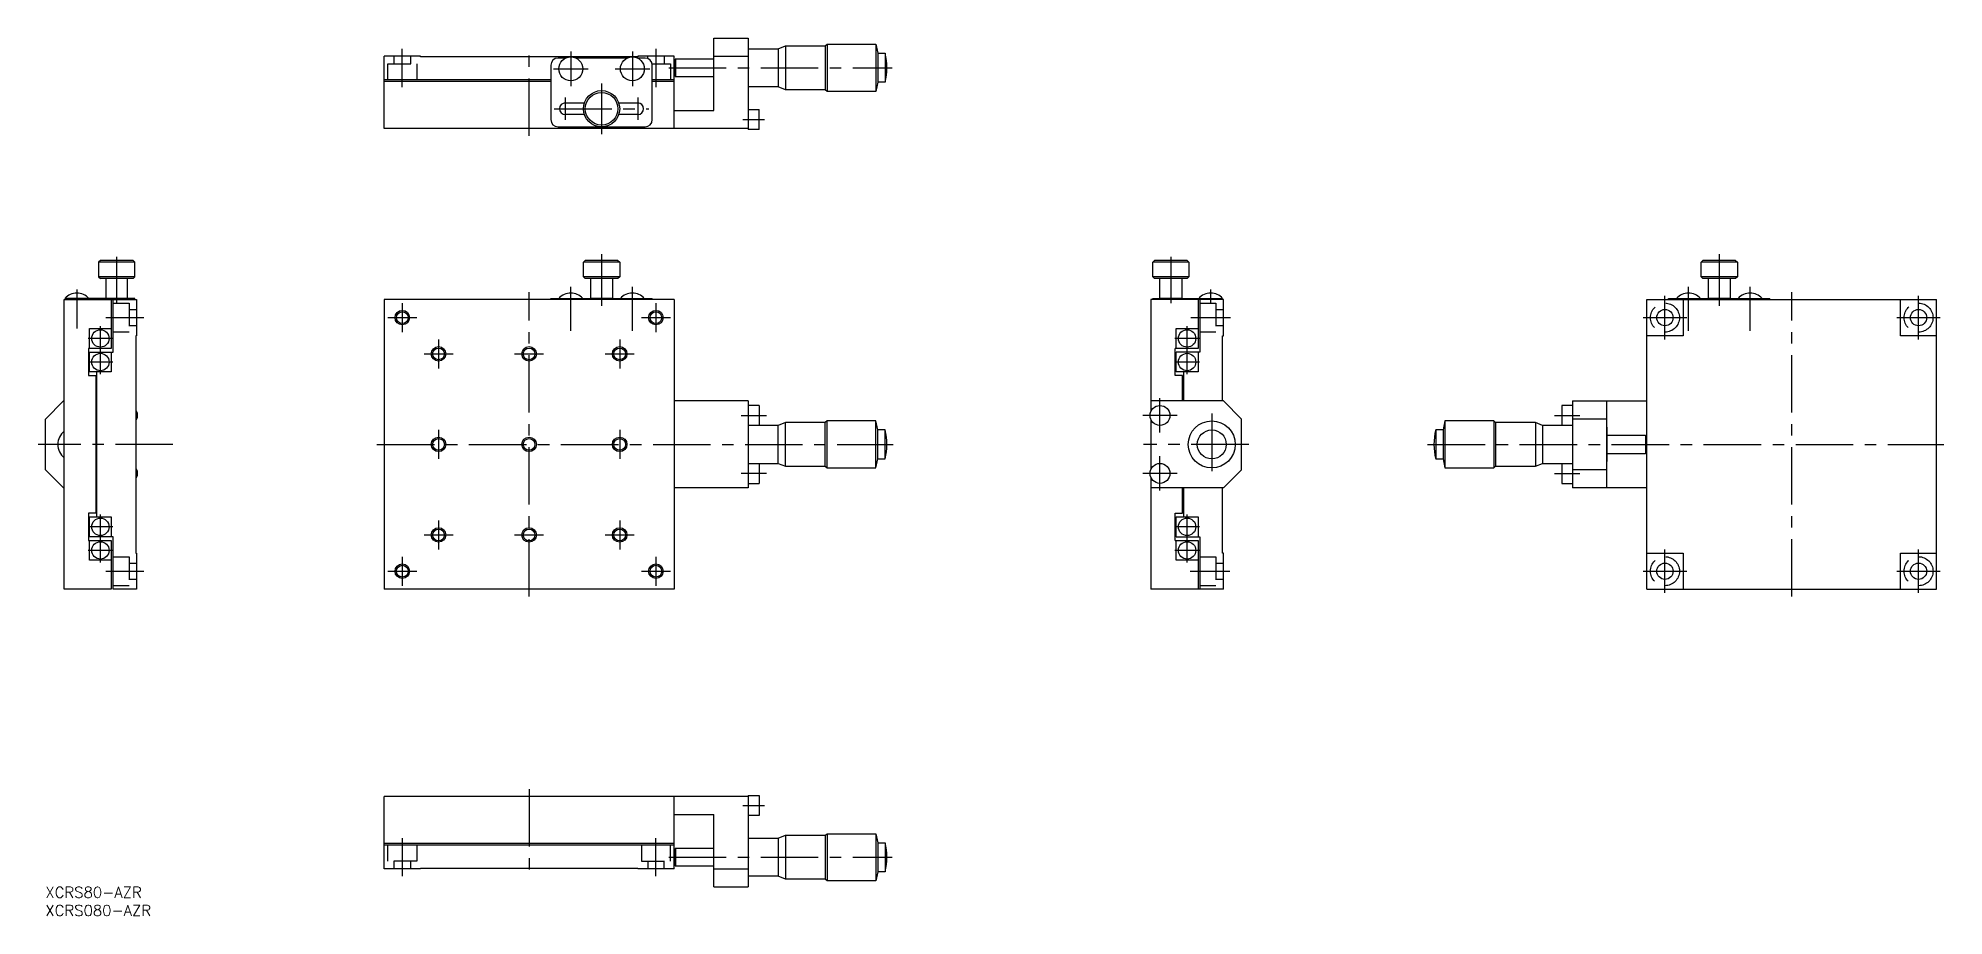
# Model space of a CAD drawing. Extents: x -2 to 524, y -8 to 234.
import ezdxf

# ---------------------------------------------------------------- set-up
doc = ezdxf.new("R2010")
doc.units = 0
doc.header["$LTSCALE"] = 0.5
doc.linetypes.add('CENTER', pattern=[50.8, 31.75, -6.35, 6.35, -6.35])
doc.linetypes.add('DASHED', pattern=[19.05, 12.7, -6.35])
for name, color, linetype in [('MSM_CENTER', 1, 'CENTER'), ('MSM_CONTINUOUS', 7, 'CONTINUOUS'), ('MSM_DASHED', 4, 'DASHED'), ('MSM_NARROW', 5, 'CONTINUOUS'), ('MSM_PART_NUMBER', 7, 'CONTINUOUS')]:
    doc.layers.add(name, color=color, linetype=linetype)
doc.styles.get("Standard").update_dxf_attribs({"font": 'txt.shx', "height": 3, "bigfont": 'bigfont.shx'})

# ---------------------------------------------------------------- blocks, each defined once
blk = doc.blocks.new('*U59')
at = {"layer": 'MSM_PART_NUMBER'}
blk.add_text('XCRS80-AZR', height=3, dxfattribs=at).set_placement((0, -3))
blk = doc.blocks.new('*U60')
at = {"layer": 'MSM_PART_NUMBER'}
blk.add_text('XCRS080-AZR', height=3, dxfattribs=at).set_placement((0, -8))

msp = doc.modelspace()

# ---------------------------------------------------------------- linework, layer by layer
at = {"layer": 'MSM_CENTER'}
for p, q in [((98.52, 220.85), (98.52, 231.35)), ((133.52, 207.35), (133.52, 231.15)), ((145.02, 230.63), (145.02, 221.07)), ((162.02, 230.63), (162.02, 221.07)), ((168.52, 231.35), (168.52, 220.85)), ((140.25, 225.85), (149.8, 225.85)), ((153.52, 221.85), (153.52, 207.85)), ((157.25, 225.85), (166.8, 225.85)), ((172.05, 226.15), (233.75, 226.15)), ((143.52, 217.93), (143.52, 211.77)), ((163.52, 217.93), (163.52, 211.77)), ((140.45, 214.85), (166.6, 214.85)), ((192.55, 211.85), (198.5, 211.85)), ((19.7, 161.18), (19.7, 173.97)), ((153.52, 174.7), (153.52, 160.45)), ((310.65, 173.97), (310.65, 161.18)), ((462.03, 174.7), (462.03, 160.45)), ((8.7, 164.97), (8.7, 154.22)), ((133.52, 80.17), (133.52, 164.17)), ((145.02, 153.49), (145.02, 165.7)), ((162.02, 153.49), (162.02, 165.7)), ((321.65, 161.17), (321.65, 164.97)), ((447.03, 151.17), (447.03, 163.17)), ((453.53, 153.49), (453.53, 165.7)), ((470.53, 153.49), (470.53, 165.7)), ((482.03, 80.17), (482.03, 164.17)), ((517.03, 151.17), (517.03, 163.17)), ((98.52, 161.17), (98.52, 153.17)), ((168.52, 161.17), (168.52, 153.17)), ((15.2, 141.53), (15.2, 154.82)), ((16.7, 157.17), (27.2, 157.17)), ((94.52, 157.17), (102.52, 157.17)), ((164.52, 157.17), (172.52, 157.17)), ((315.15, 148.03), (315.15, 154.82)), ((316.15, 157.17), (327.15, 157.17)), ((441.03, 157.17), (453.03, 157.17)), ((511.03, 157.17), (523.03, 157.17)), ((18.59, 151.42), (11.81, 151.42)), ((108.52, 151.17), (108.52, 143.17)), ((158.52, 151.17), (158.52, 143.17)), ((318.54, 151.42), (311.76, 151.42)), ((315.15, 141.53), (315.15, 148.32)), ((18.59, 144.92), (11.81, 144.92)), ((104.52, 147.17), (112.52, 147.17)), ((129.52, 147.17), (137.52, 147.17)), ((154.52, 147.17), (162.52, 147.17)), ((318.54, 144.92), (311.76, 144.92)), ((307.65, 125.42), (307.65, 134.92)), ((192.02, 130.17), (199.02, 130.17)), ((312.4, 130.17), (302.9, 130.17)), ((321.95, 130.67), (321.95, 113.67)), ((416.53, 130.17), (423.53, 130.17)), ((35.2, 122.17), (-2, 122.17)), ((91.52, 122.17), (234.03, 122.17)), ((108.52, 126.17), (108.52, 118.17)), ((158.52, 126.17), (158.52, 118.17)), ((332.15, 122.17), (303.15, 122.17)), ((381.52, 122.17), (524.03, 122.17)), ((307.65, 109.42), (307.65, 118.92)), ((199.02, 114.17), (192.02, 114.17)), ((312.4, 114.17), (302.9, 114.17)), ((416.53, 114.17), (423.53, 114.17)), ((15.2, 89.53), (15.2, 102.82)), ((108.52, 101.17), (108.52, 93.17)), ((158.52, 101.17), (158.52, 93.17)), ((315.15, 96.03), (315.15, 102.82)), ((18.59, 99.42), (11.81, 99.42)), ((104.52, 97.17), (112.52, 97.17)), ((129.52, 97.17), (137.52, 97.17)), ((154.52, 97.17), (162.52, 97.17)), ((318.54, 99.42), (311.76, 99.42)), ((315.15, 89.53), (315.15, 96.32)), ((18.59, 92.92), (11.81, 92.92)), ((98.52, 91.17), (98.52, 83.17)), ((168.52, 91.17), (168.52, 83.17)), ((318.54, 92.92), (311.76, 92.92)), ((447.03, 81.17), (447.03, 93.17)), ((517.03, 81.17), (517.03, 93.17)), ((16.7, 87.17), (27.2, 87.17)), ((94.52, 87.17), (102.52, 87.17)), ((164.52, 87.17), (172.52, 87.17)), ((315.95, 87.17), (326.95, 87.17)), ((441.03, 87.17), (453.03, 87.17)), ((511.03, 87.17), (523.03, 87.17)), ((133.52, 27), (133.52, 3.2)), ((192.55, 22.5), (198.5, 22.5)), ((98.52, 13.5), (98.52, 3)), ((168.52, 3), (168.52, 13.5)), ((172.05, 8.2), (233.75, 8.2))]:
    msp.add_line(p, q, dxfattribs=at)
at = {"layer": 'MSM_CONTINUOUS'}
for p, q in [((184.52, 214.35), (184.52, 234.35)), ((184.52, 234.35), (194.02, 234.35)), ((194.02, 234.35), (194.02, 209.1)), ((202.27, 231.4), (204.27, 232.2)), ((204.27, 232.2), (215.27, 232.2)), ((204.27, 232.2), (204.27, 220.1)), ((215.27, 232.2), (215.77, 232.65)), ((215.27, 232.2), (215.27, 220.1)), ((215.77, 232.65), (229.27, 232.65)), ((215.77, 232.65), (215.77, 219.65)), ((229.27, 232.65), (229.77, 230.15)), ((229.27, 232.65), (229.27, 219.65)), ((103.52, 229.35), (93.52, 229.35)), ((93.52, 209.35), (93.52, 229.35)), ((103.52, 229.15), (103.52, 229.35)), ((163.52, 229.15), (103.52, 229.15)), ((139.52, 226.85), (139.52, 211.85)), ((143.65, 228.85), (141.52, 228.85)), ((160.65, 228.85), (146.4, 228.85)), ((165.52, 228.85), (163.4, 228.85)), ((163.52, 229.35), (163.52, 229.15)), ((173.52, 229.35), (163.52, 229.35)), ((167.52, 211.85), (167.52, 226.85)), ((173.52, 209.35), (173.52, 229.35)), ((173.89, 228.65), (184.52, 228.65)), ((173.89, 228.65), (173.89, 223.65)), ((184.52, 229.35), (194.02, 229.35)), ((194.02, 231.4), (202.27, 231.4)), ((202.27, 231.4), (202.27, 220.9)), ((229.77, 230.15), (231.77, 230.15)), ((229.77, 230.15), (229.77, 222.15)), ((231.77, 230.15), (231.77, 222.15)), ((139.52, 222.85), (93.52, 222.85)), ((139.52, 222.35), (93.52, 222.35)), ((173.52, 222.85), (167.52, 222.85)), ((173.52, 222.35), (167.52, 222.35)), ((184.52, 223.65), (173.89, 223.65)), ((229.77, 222.15), (229.27, 219.65)), ((231.77, 222.15), (229.77, 222.15)), ((143.52, 216.45), (148.79, 216.45)), ((158.26, 216.45), (163.52, 216.45)), ((202.27, 220.9), (194.02, 220.9)), ((204.27, 220.1), (202.27, 220.9)), ((215.27, 220.1), (204.27, 220.1)), ((215.77, 219.65), (215.27, 220.1)), ((229.27, 219.65), (215.77, 219.65)), ((148.79, 213.25), (143.52, 213.25)), ((163.52, 213.25), (158.26, 213.25)), ((173.52, 214.35), (184.52, 214.35)), ((194.02, 214.6), (197.02, 214.6)), ((197.02, 209.1), (197.02, 214.6)), ((194.02, 209.35), (93.52, 209.35)), ((141.52, 209.85), (165.52, 209.85)), ((197.02, 209.1), (194.02, 209.1)), ((15.2, 172.97), (14.7, 172.47)), ((14.7, 172.47), (14.7, 168.47)), ((24.7, 172.47), (14.7, 172.47)), ((14.7, 168.47), (15.2, 167.97)), ((24.7, 168.47), (14.7, 168.47)), ((24.2, 172.97), (15.2, 172.97)), ((24.7, 172.47), (24.2, 172.97)), ((24.2, 167.97), (24.7, 168.47)), ((24.7, 168.47), (24.7, 172.47)), ((148.52, 172.47), (149.02, 172.97)), ((148.52, 168.47), (148.52, 172.47)), ((158.52, 172.47), (148.52, 172.47)), ((149.02, 167.97), (148.52, 168.47)), ((158.52, 168.47), (148.52, 168.47)), ((158.02, 172.97), (149.02, 172.97)), ((158.02, 172.97), (158.52, 172.47)), ((158.52, 168.47), (158.02, 167.97)), ((158.52, 172.47), (158.52, 168.47)), ((305.65, 172.47), (306.15, 172.97)), ((305.65, 168.47), (305.65, 172.47)), ((315.65, 172.47), (305.65, 172.47)), ((306.15, 167.97), (305.65, 168.47)), ((315.65, 168.47), (305.65, 168.47)), ((315.15, 172.97), (306.15, 172.97)), ((315.15, 172.97), (315.65, 172.47)), ((315.65, 168.47), (315.15, 167.97)), ((315.65, 172.47), (315.65, 168.47)), ((457.03, 172.47), (457.53, 172.97)), ((457.03, 168.47), (457.03, 172.47)), ((467.03, 172.47), (457.03, 172.47)), ((457.53, 167.97), (457.03, 168.47)), ((467.03, 168.47), (457.03, 168.47)), ((466.53, 172.97), (457.53, 172.97)), ((466.53, 172.97), (467.03, 172.47)), ((467.03, 168.47), (466.53, 167.97)), ((467.03, 172.47), (467.03, 168.47)), ((24.2, 167.97), (15.2, 167.97)), ((16.7, 167.97), (16.7, 162.47)), ((22.7, 162.47), (22.7, 167.97)), ((158.02, 167.97), (149.02, 167.97)), ((150.52, 162.47), (150.52, 167.97)), ((156.52, 167.97), (156.52, 162.47)), ((315.15, 167.97), (306.15, 167.97)), ((307.65, 162.47), (307.65, 167.97)), ((313.65, 167.97), (313.65, 162.47)), ((466.53, 167.97), (457.53, 167.97)), ((459.03, 162.47), (459.03, 167.97)), ((465.03, 167.97), (465.03, 162.47)), ((5.2, 162.17), (25.2, 162.17)), ((5.2, 82.17), (5.2, 162.17)), ((24.7, 162.47), (5.4, 162.47)), ((5.7, 162.17), (5.7, 162.47)), ((18.2, 162.17), (18.2, 148.67)), ((18.7, 147.67), (18.7, 162.17)), ((24.7, 162.17), (24.7, 162.47)), ((25.2, 162.17), (25.2, 152.17)), ((173.52, 162.17), (93.52, 162.17)), ((93.52, 162.17), (93.52, 82.17)), ((139.52, 162.17), (139.52, 162.47)), ((139.52, 162.47), (167.52, 162.47)), ((156.52, 162.47), (150.52, 162.47)), ((167.52, 162.17), (167.52, 162.47)), ((173.52, 162.17), (173.52, 82.17)), ((325.15, 162.17), (305.15, 162.17)), ((305.15, 162.17), (305.15, 131.32)), ((305.65, 162.17), (305.65, 162.47)), ((305.65, 162.47), (324.95, 162.47)), ((313.65, 162.47), (307.65, 162.47)), ((307.65, 162.17), (307.65, 162.47)), ((318.15, 162.17), (318.15, 148.67)), ((318.65, 162.17), (318.65, 147.67)), ((322.65, 162.17), (322.65, 162.47)), ((324.65, 162.17), (324.65, 162.47)), ((325.15, 152.17), (325.15, 162.17)), ((442.03, 82.17), (442.03, 162.17)), ((442.03, 162.17), (522.03, 162.17)), ((448.03, 162.17), (448.03, 162.47)), ((448.03, 162.47), (476.03, 162.47)), ((450.03, 162.17), (450.03, 162.47)), ((452.03, 162.17), (452.03, 152.17)), ((465.03, 162.47), (459.03, 162.47)), ((474.03, 162.17), (474.03, 162.47)), ((476.03, 162.17), (476.03, 162.47)), ((512.03, 152.17), (512.03, 162.17)), ((522.03, 82.17), (522.03, 162.17)), ((12.2, 154.17), (18.2, 154.17)), ((12.2, 148.67), (12.2, 154.17)), ((312.15, 154.17), (318.15, 154.17)), ((312.15, 148.67), (312.15, 154.17)), ((18.2, 148.67), (11.9, 148.67)), ((11.9, 148.67), (11.9, 141.17)), ((12.2, 142.17), (12.2, 147.67)), ((12.2, 147.67), (18.7, 147.67)), ((18.2, 147.67), (18.2, 142.17)), ((25.2, 152.17), (25, 152.17)), ((25, 152.17), (25, 92.17)), ((318.15, 148.67), (311.85, 148.67)), ((311.85, 141.17), (311.85, 148.67)), ((318.65, 147.67), (312.15, 147.67)), ((312.15, 142.17), (312.15, 147.67)), ((318.15, 147.67), (318.15, 142.17)), ((324.95, 134.17), (324.95, 152.17)), ((324.95, 152.17), (325.15, 152.17)), ((452.03, 152.17), (442.03, 152.17)), ((522.03, 152.17), (512.03, 152.17)), ((14.2, 142.17), (12.2, 142.17)), ((18.2, 142.17), (12.2, 142.17)), ((14.2, 102.17), (14.2, 142.17)), ((318.15, 142.17), (312.15, 142.17)), ((314.15, 142.17), (314.15, 134.17)), ((11.9, 141.17), (13.9, 141.17)), ((13.9, 141.17), (13.9, 103.17)), ((313.85, 141.17), (311.85, 141.17)), ((313.85, 134.17), (313.85, 141.17)), ((0, 129.17), (5, 134.17)), ((13.9, 134.17), (14.2, 134.17)), ((194.02, 134.17), (173.52, 134.17)), ((194.02, 134.17), (194.02, 110.17)), ((197.02, 132.92), (194.02, 132.92)), ((197.02, 132.92), (197.02, 127.42)), ((325.15, 134.17), (305.15, 134.17)), ((330.15, 129.17), (325.15, 134.17)), ((418.53, 132.92), (418.53, 127.42)), ((421.53, 132.92), (418.53, 132.92)), ((421.53, 134.17), (442.03, 134.17)), ((421.53, 134.17), (421.53, 110.17)), ((431.03, 110.17), (431.03, 134.17)), ((0, 115.17), (0, 129.17)), ((202.27, 127.42), (194.02, 127.42)), ((204.27, 128.22), (202.27, 127.42)), ((202.27, 116.92), (202.27, 127.42)), ((215.27, 128.22), (204.27, 128.22)), ((204.27, 116.12), (204.27, 128.22)), ((215.77, 128.67), (215.27, 128.22)), ((215.27, 116.12), (215.27, 128.22)), ((229.27, 128.67), (215.77, 128.67)), ((215.77, 115.67), (215.77, 128.67)), ((229.77, 126.17), (229.27, 128.67)), ((229.27, 115.67), (229.27, 128.67)), ((305.15, 129.03), (305.15, 115.32)), ((330.15, 115.17), (330.15, 129.17)), ((386.28, 128.67), (385.78, 126.17)), ((399.78, 128.67), (386.28, 128.67)), ((386.28, 128.67), (386.28, 115.67)), ((400.28, 128.22), (399.78, 128.67)), ((399.78, 128.67), (399.78, 115.67)), ((411.28, 128.22), (400.28, 128.22)), ((400.28, 128.22), (400.28, 116.12)), ((413.28, 127.42), (411.28, 128.22)), ((411.28, 128.22), (411.28, 116.12)), ((421.53, 127.42), (413.28, 127.42)), ((413.28, 127.42), (413.28, 116.92)), ((431.03, 129.17), (421.53, 129.17)), ((431.03, 126.92), (431.03, 117.42)), ((231.77, 126.17), (229.77, 126.17)), ((229.77, 118.17), (229.77, 126.17)), ((231.77, 118.17), (231.77, 126.17)), ((385.78, 126.17), (383.78, 126.17)), ((383.78, 126.17), (383.78, 118.17)), ((385.78, 126.17), (385.78, 118.17)), ((441.66, 124.67), (431.03, 124.67)), ((441.66, 124.67), (441.66, 119.67)), ((194.02, 116.92), (202.27, 116.92)), ((197.02, 116.92), (197.02, 111.42)), ((202.27, 116.92), (204.27, 116.12)), ((204.27, 116.12), (215.27, 116.12)), ((215.27, 116.12), (215.77, 115.67)), ((229.27, 115.67), (229.77, 118.17)), ((229.77, 118.17), (231.77, 118.17)), ((383.78, 118.17), (385.78, 118.17)), ((385.78, 118.17), (386.28, 115.67)), ((399.78, 115.67), (400.28, 116.12)), ((400.28, 116.12), (411.28, 116.12)), ((411.28, 116.12), (413.28, 116.92)), ((413.28, 116.92), (421.53, 116.92)), ((418.53, 116.92), (418.53, 111.42)), ((431.03, 119.67), (441.66, 119.67)), ((5, 110.17), (0, 115.17)), ((194.02, 111.42), (197.02, 111.42)), ((215.77, 115.67), (229.27, 115.67)), ((305.15, 113.03), (305.15, 82.17)), ((325.15, 110.17), (330.15, 115.17)), ((386.28, 115.67), (399.78, 115.67)), ((418.53, 111.42), (421.53, 111.42)), ((431.03, 115.17), (421.53, 115.17)), ((13.9, 110.17), (14.2, 110.17)), ((194.02, 110.17), (173.52, 110.17)), ((325.15, 110.17), (305.15, 110.17)), ((313.85, 103.17), (313.85, 110.17)), ((314.15, 110.17), (314.15, 102.17)), ((324.95, 92.17), (324.95, 110.17)), ((442.03, 110.17), (421.53, 110.17)), ((13.9, 103.17), (11.9, 103.17)), ((11.9, 103.17), (11.9, 95.67)), ((12.2, 96.67), (12.2, 102.17)), ((12.2, 102.17), (14.2, 102.17)), ((12.2, 102.17), (18.2, 102.17)), ((18.2, 102.17), (18.2, 96.67)), ((311.85, 103.17), (313.85, 103.17)), ((311.85, 95.67), (311.85, 103.17)), ((312.15, 96.67), (312.15, 102.17)), ((312.15, 102.17), (318.15, 102.17)), ((318.15, 102.17), (318.15, 96.67)), ((11.9, 95.67), (18.2, 95.67)), ((18.7, 96.67), (12.2, 96.67)), ((12.2, 90.17), (12.2, 95.67)), ((18.2, 95.67), (18.2, 82.17)), ((18.7, 82.17), (18.7, 96.67)), ((311.85, 95.67), (318.15, 95.67)), ((312.15, 96.67), (318.65, 96.67)), ((312.15, 90.17), (312.15, 95.67)), ((318.15, 95.67), (318.15, 82.17)), ((318.65, 96.67), (318.65, 82.17)), ((18.2, 90.17), (12.2, 90.17)), ((25, 92.17), (25.2, 92.17)), ((25.2, 92.17), (25.2, 82.17)), ((318.15, 90.17), (312.15, 90.17)), ((325.15, 92.17), (324.95, 92.17)), ((325.15, 82.17), (325.15, 92.17)), ((442.03, 92.17), (452.03, 92.17)), ((452.03, 92.17), (452.03, 82.17)), ((512.03, 92.17), (522.03, 92.17)), ((512.03, 82.17), (512.03, 92.17)), ((18.2, 82.17), (5.2, 82.17)), ((25.2, 82.17), (18.7, 82.17)), ((173.52, 82.17), (93.52, 82.17)), ((325.15, 82.17), (305.15, 82.17)), ((442.03, 82.17), (522.03, 82.17)), ((194.02, 25), (93.52, 25)), ((93.52, 5), (93.52, 25)), ((173.52, 5), (173.52, 25)), ((194.02, 25.25), (197.02, 25.25)), ((194.02, 25.25), (194.02, 0)), ((197.02, 25.25), (197.02, 19.75)), ((173.52, 20), (184.52, 20)), ((184.52, 0), (184.52, 20)), ((197.02, 19.75), (194.02, 19.75)), ((173.52, 12), (93.52, 12)), ((173.52, 11.5), (93.52, 11.5)), ((173.89, 10.7), (184.52, 10.7)), ((173.89, 10.7), (173.89, 5.7)), ((194.02, 13.45), (202.27, 13.45)), ((202.27, 13.45), (204.27, 14.25)), ((202.27, 13.45), (202.27, 2.95)), ((204.27, 14.25), (215.27, 14.25)), ((204.27, 14.25), (204.27, 2.15)), ((215.27, 14.25), (215.77, 14.7)), ((215.27, 14.25), (215.27, 2.15)), ((215.77, 14.7), (229.27, 14.7)), ((215.77, 14.7), (215.77, 1.7)), ((229.27, 14.7), (229.77, 12.2)), ((229.27, 14.7), (229.27, 1.7)), ((229.77, 12.2), (231.77, 12.2)), ((229.77, 12.2), (229.77, 4.2)), ((231.77, 12.2), (231.77, 4.2)), ((184.52, 5.7), (173.89, 5.7)), ((103.52, 5), (93.52, 5)), ((103.52, 5), (103.52, 5.2)), ((103.52, 5.2), (105.02, 5.2)), ((105.02, 5.2), (163.52, 5.2)), ((163.52, 5.2), (163.52, 5)), ((173.52, 5), (163.52, 5)), ((184.52, 5), (194.02, 5)), ((184.52, 0), (194.02, 0)), ((202.27, 2.95), (194.02, 2.95)), ((204.27, 2.15), (202.27, 2.95)), ((215.27, 2.15), (204.27, 2.15)), ((215.77, 1.7), (215.27, 2.15)), ((229.27, 1.7), (215.77, 1.7)), ((229.77, 4.2), (229.27, 1.7)), ((231.77, 4.2), (229.77, 4.2))]:
    msp.add_line(p, q, dxfattribs=at)
for centre, radius in [((145.02, 225.85), 3.3), ((162.02, 225.85), 3.3), ((153.52, 214.85), 5), ((153.52, 214.85), 4.5), ((98.52, 157.17), 1.62), ((168.52, 157.17), 1.62), ((447.03, 157.17), 2.25), ((517.03, 157.17), 2.25), ((15.2, 151.42), 2.4), ((315.15, 151.42), 2.4), ((15.2, 144.92), 2.4), ((108.52, 147.17), 1.62), ((133.52, 147.17), 1.62), ((158.52, 147.17), 1.62), ((315.15, 144.92), 2.4), ((307.65, 130.17), 2.75), ((321.95, 122.17), 6.5), ((108.52, 122.17), 1.62), ((133.52, 122.17), 1.62), ((158.52, 122.17), 1.62), ((321.95, 122.17), 4), ((307.65, 114.17), 2.75), ((15.2, 99.42), 2.4), ((315.15, 99.42), 2.4), ((15.2, 92.92), 2.4), ((108.52, 97.17), 1.62), ((133.52, 97.17), 1.62), ((158.52, 97.17), 1.62), ((315.15, 92.92), 2.4), ((447.03, 87.17), 2.25), ((517.03, 87.17), 2.25), ((98.52, 87.17), 1.62), ((168.52, 87.17), 1.62)]:
    msp.add_circle(centre, radius, dxfattribs=at)
for centre, radius, start, end in [((141.52, 226.85), 2, 90, 180), ((165.52, 226.85), 2, 0, 90), ((182.15, 226.15), 8.63, 163.1627, 196.8373), ((216.02, 226.15), 16.25, 345.75, 14.25), ((143.52, 214.85), 1.6, 90, 270), ((163.52, 214.85), 1.6, 270, 90), ((141.52, 211.85), 2, 180, 270), ((165.52, 211.85), 2, 270, 0), ((8.7, 159.59), 4.38, 41.1121, 138.8879), ((145.02, 159.59), 4.38, 41.1121, 138.8879), ((162.02, 159.59), 4.38, 41.1121, 138.8879), ((321.65, 159.59), 4.38, 41.1121, 138.8879), ((453.53, 159.59), 4.38, 41.1121, 138.8879), ((470.53, 159.59), 4.38, 41.1121, 138.8879), ((22.7, 130.17), 2.75, 335.38, 24.62), ((8.2, 122.17), 4.75, 129.1667, 230.8333), ((216.02, 122.17), 16.25, 345.75, 14.25), ((399.53, 122.17), 16.25, 165.75, 194.25), ((433.4, 122.17), 8.63, 343.1627, 16.8373), ((22.7, 114.17), 2.75, 335.38, 24.62), ((182.15, 8.2), 8.63, 163.1627, 196.8373), ((216.02, 8.2), 16.25, 345.75, 14.25)]:
    msp.add_arc(centre, radius, start, end, dxfattribs=at)
at = {"layer": 'MSM_DASHED'}
for p, q in [((94.52, 227.25), (102.52, 227.25)), ((94.52, 222.85), (94.52, 227.25)), ((96.27, 227.25), (96.27, 229.35)), ((100.77, 229.35), (100.77, 227.25)), ((102.52, 227.25), (102.52, 222.85)), ((166.27, 228.7), (166.27, 229.35)), ((167.48, 227.25), (172.52, 227.25)), ((170.77, 229.35), (170.77, 227.25)), ((172.52, 227.25), (172.52, 222.85)), ((18.7, 161.17), (23.1, 161.17)), ((23.1, 161.17), (23.1, 153.17)), ((23.1, 159.42), (25.2, 159.42)), ((318.65, 161.17), (323.05, 161.17)), ((323.05, 161.17), (323.05, 153.17)), ((323.05, 159.42), (325.15, 159.42)), ((23.1, 153.17), (18.7, 153.17)), ((25.2, 154.92), (23.1, 154.92)), ((323.05, 153.17), (318.65, 153.17)), ((325.15, 154.92), (323.05, 154.92)), ((18.7, 91.17), (23.1, 91.17)), ((23.1, 91.17), (23.1, 83.17)), ((23.1, 89.42), (25.2, 89.42)), ((318.65, 91.17), (323.05, 91.17)), ((323.05, 91.17), (323.05, 83.17)), ((323.05, 89.42), (325.15, 89.42)), ((25.2, 84.92), (23.1, 84.92)), ((325.15, 84.92), (323.05, 84.92)), ((23.1, 83.17), (18.7, 83.17)), ((323.05, 83.17), (318.65, 83.17)), ((94.52, 7.1), (94.52, 11.5)), ((102.52, 11.5), (102.52, 7.1)), ((164.52, 11.5), (164.52, 7.1)), ((172.52, 7.1), (172.52, 11.5)), ((102.52, 7.1), (94.52, 7.1)), ((96.27, 5), (96.27, 7.1)), ((100.77, 7.1), (100.77, 5)), ((164.52, 7.1), (172.52, 7.1)), ((166.27, 7.1), (166.27, 5)), ((170.77, 5), (170.77, 7.1))]:
    msp.add_line(p, q, dxfattribs=at)
for centre in [(447.03, 157.17), (517.03, 157.17), (447.03, 87.17), (517.03, 87.17)]:
    msp.add_circle(centre, 4, dxfattribs=at)
at = {"layer": 'MSM_NARROW'}
for centre in [(98.52, 157.17), (168.52, 157.17), (108.52, 147.17), (133.52, 147.17), (158.52, 147.17), (108.52, 122.17), (133.52, 122.17), (158.52, 122.17), (108.52, 97.17), (133.52, 97.17), (158.52, 97.17), (98.52, 87.17), (168.52, 87.17)]:
    msp.add_circle(centre, 2, dxfattribs=at)

# ---------------------------------------------------------------- block references
at = {"layer": 'MSM_CONTINUOUS'}
for name in ['*U59', '*U60']:
    msp.add_blockref(name, (0, 0), dxfattribs=at)

doc.saveas('drawing.dxf')
